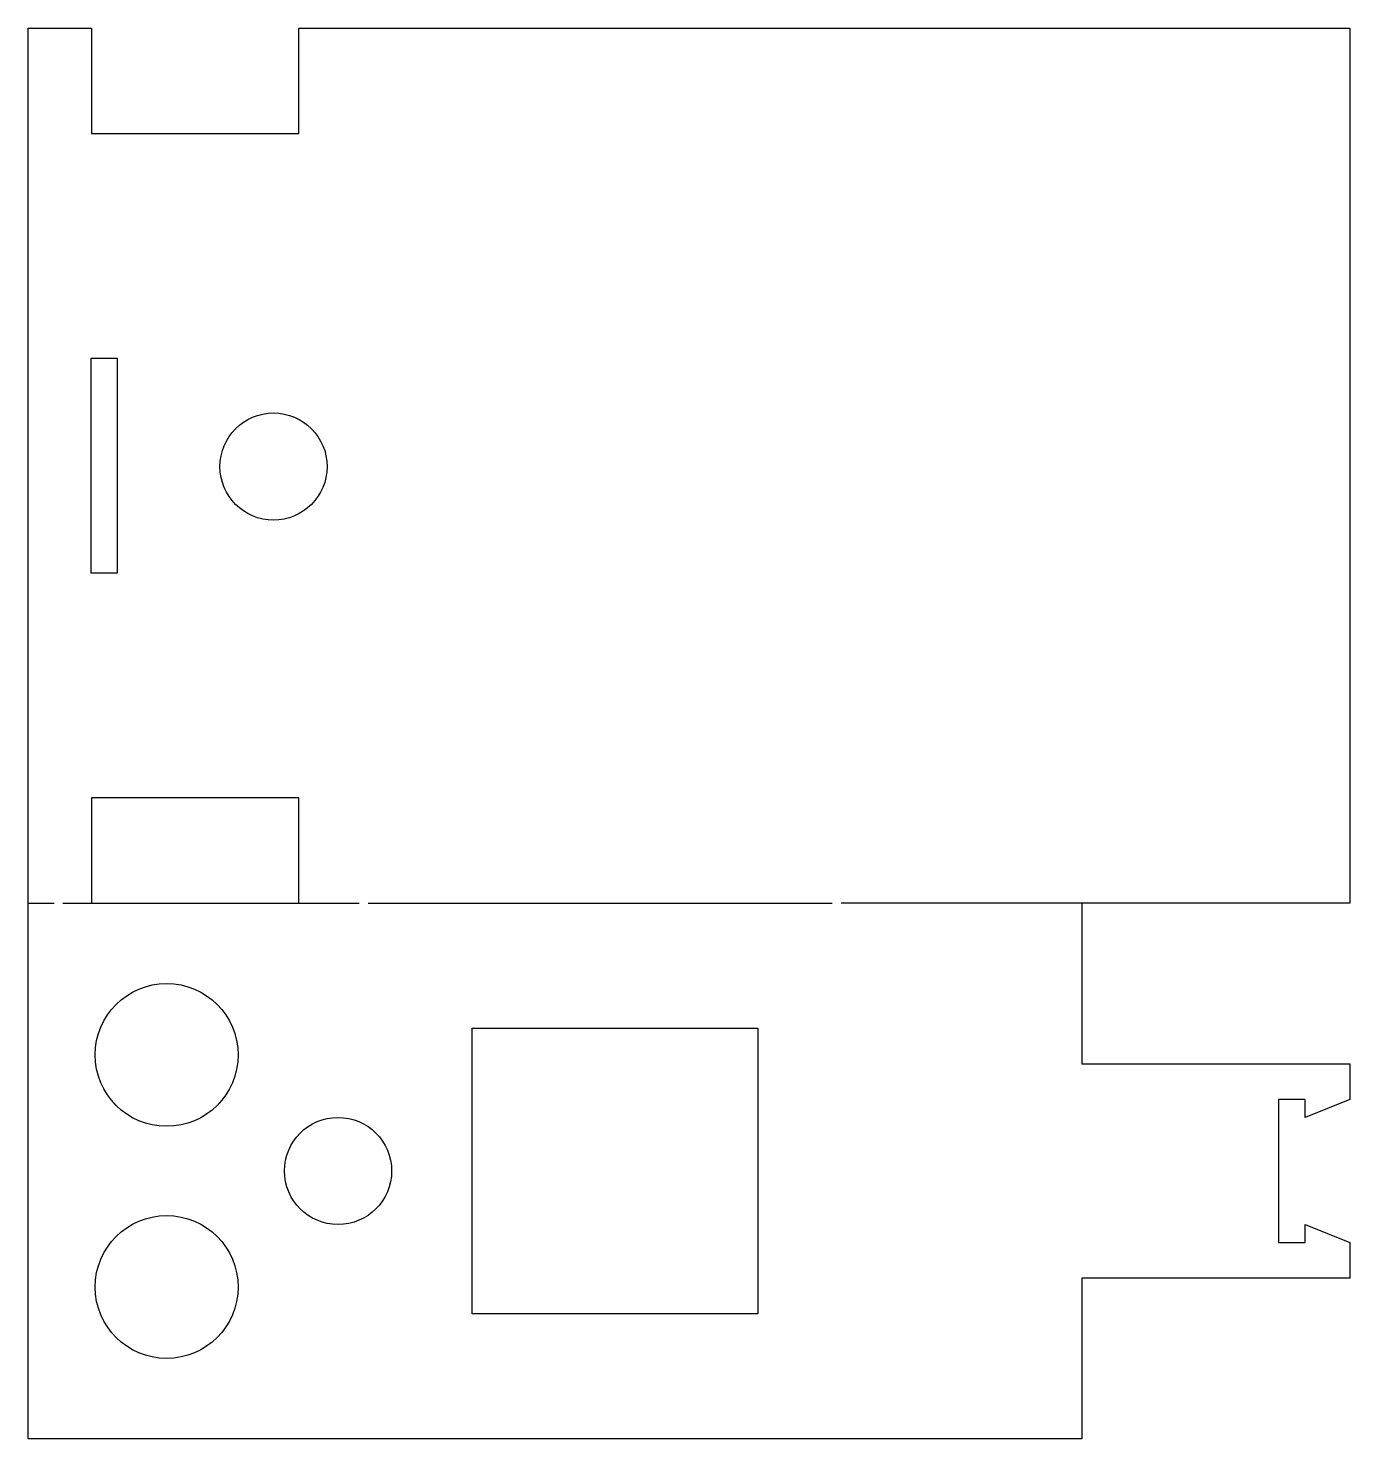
# Model space of a CAD drawing. Header units: millimetres. Extents: x 1 to 149, y 1 to 159.
import ezdxf

# ---------------------------------------------------------------- set-up
doc = ezdxf.new("R2010")
doc.units = ezdxf.units.MM
doc.layers.add('Corte exterior', color=1, linetype='Continuous', true_color=0xff0000)

msp = doc.modelspace()

# ---------------------------------------------------------------- linework, layer by layer
at = {"layer": 'Corte exterior'}
for p, q in [((1, 61), (3.89, 61)), ((4.89, 61), (38.06, 61)), ((39.06, 61), (91.03, 61))]:
    msp.add_line(p, q, dxfattribs=at)
for points in [[(119, 61), (119, 43), (149, 43), (149, 39), (144, 37), (144, 39), (141, 39), (141, 23), (144, 23), (144, 25), (149, 23), (149, 19), (119, 19), (119, 1), (1, 1), (1, 159), (8.1, 159), (8.1, 147.2), (31.3, 147.2), (31.3, 159), (39, 159), (149, 159), (149, 61), (144, 61), (92.03, 61)], [(31.3, 61), (31.3, 72.8), (8.1, 72.8), (8.1, 61)]]:
    msp.add_lwpolyline(points, dxfattribs=at)
for points in [[(8, 122), (8, 98), (11, 98), (11, 122)], [(82.7, 15), (50.7, 15), (50.7, 47), (82.7, 47)]]:
    msp.add_lwpolyline(points, close=True, dxfattribs=at)
for centre, radius in [((28.47, 109.9), 6), ((16.5, 44), 8), ((35.7, 31), 6), ((16.5, 18), 8)]:
    msp.add_circle(centre, radius, dxfattribs=at)

doc.saveas('drawing.dxf')
